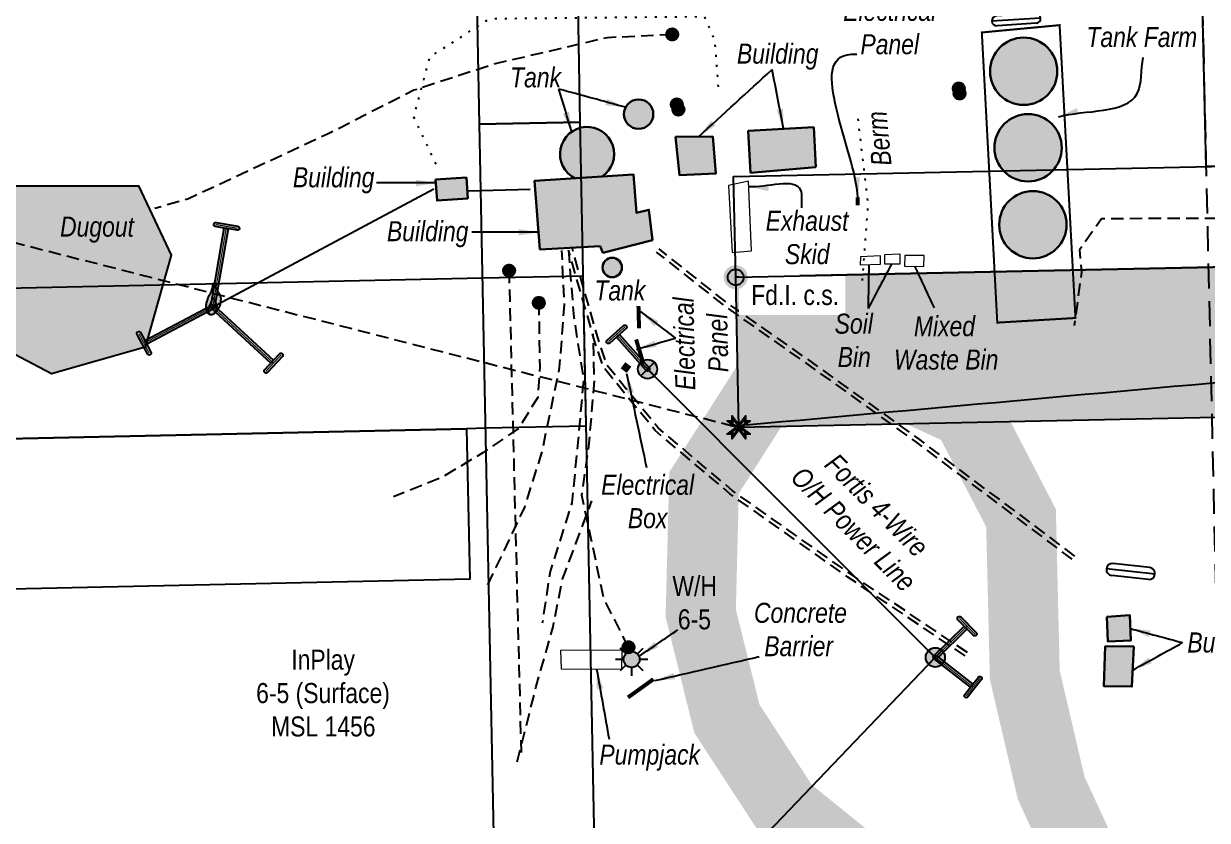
# Model space of a CAD drawing. Extents: x 601495 to 607119, y 5883555 to 5886722.
# Drawn here: x 602317 to 602908, y 5885423 to 5885821 of the extents above; entities that cross this region are included whole.
import ezdxf

# ---------------------------------------------------------------- set-up
doc = ezdxf.new("R2010")
doc.units = 0
doc.header["$LTSCALE"] = 5
doc.header["$PDMODE"] = 34
doc.header["$PDSIZE"] = 0.03
for name, pattern in [('foc-ACCESSROAD', [3.75, 2.5, -1.25]), ('foc-TIELINE', [1.875, 1.25, -0.625]), ('foc-TOPO', [1, 0.2, -0.8]), ('POWERLINE5', [7.8, 2.4, -0.6, 0.6, -0.6, 0.6, -0.6, 2.4]), ('UG_PIPE', [1.875, 1.25, -0.625])]:
    doc.linetypes.add(name, pattern=pattern)
doc.layers.get('Defpoints').update_dxf_attribs({"color": 9})
for name, color, linetype, lineweight in [('AS-GENERAL', 48, 'Continuous', 18), ('C-RW-T', 13, 'Continuous', 9), ('C-WS-T', 13, 'Continuous', 9), ('T-TEXT', 48, 'Continuous', 18)]:
    doc.layers.add(name, color=color, linetype=linetype, lineweight=lineweight)
for name, color, linetype, true_color in [('AS-PIPE-AG', 7, 'Continuous', 0x7d00fa), ('AS-STRUCTURE-H', 7, 'Continuous', 0xa8a8a8), ('AS-STRUCTURE-T', 7, 'Continuous', 0x454545)]:
    doc.layers.add(name, color=color, linetype=linetype, true_color=true_color)
for name, color, linetype in [('AS-PIPE-UG', 44, 'UG_PIPE'), ('AS-POWER', 104, 'foc-POWER'), ('AS-POWER-EXISTING', 72, 'POWERLINE5'), ('AS-ROADS', 254, 'Continuous'), ('AS-SYMBOL', 7, 'Continuous'), ('C-RW', 13, 'Continuous'), ('C-WS', 13, 'foc-ACCESSROAD'), ('C-WS-S', 8, 'Continuous'), ('F-RW', 190, 'Continuous'), ('L-BD', 7, 'Continuous'), ('L-MON', 1, 'Continuous'), ('L-MON-T', 1, 'Continuous'), ('L-TIE', 7, 'foc-TIELINE'), ('P-PROPOSED', 10, 'Continuous'), ('P-PROPOSED-H', 21, 'Continuous'), ('T-GENERAL', 48, 'foc-TOPO'), ('T-WATER', 160, 'Continuous'), ('T-WATER-H', 133, 'Continuous'), ('T-WATER-T', 170, 'Continuous')]:
    doc.layers.add(name, color=color, linetype=linetype)
doc.layers.add('AS-STRUCTURE', color=7, linetype='Continuous', lineweight=30, true_color=0x595959)
doc.styles.add('80CG', font='ARIALN.TTF', dxfattribs={"height": 10})
doc.styles.add('80L', font='ARIALN.TTF', dxfattribs={"height": 10})
doc.styles.add('80LS', font='ARIALNI.TTF', dxfattribs={"height": 10})
doc.styles.add('foc-LtypeFont', font='ARIALN.TTF', dxfattribs={"height": 7.35})
doc.linetypes.add('foc-POWER', pattern='A,6,-1,["P",foc-LtypeFont,S=0.2,R=0,X=-0.625,Y=-0.75],-1.24,4', length=12.24)
doc.dimstyles.new('Compass 5 000', dxfattribs={"dimscale": 5, "dimtxt": 9, "dimasz": 2, "dimexe": 0.2, "dimexo": 0.0625, "dimgap": 0.5, "dimtad": 0, "dimtih": 1, "dimtoh": 1, "dimzin": 0, "dimdsep": 46, "dimtxsty": '80CG', "dimcen": 0.1, "dimse1": 1, "dimse2": 1, "dimclrd": 256, "dimclrt": 256, "dimaunit": 1, "dimadec": 4, "dimazin": 0, "dimtfac": 0.06, "dimtofl": 0, "dimtmove": 0, "dimatfit": 1, "dimfxl": 0.2, "dimtolj": 1, "dimtzin": 0, "dimlwd": -1, "dimarcsym": 0})

# ---------------------------------------------------------------- blocks, each defined once
blk = doc.blocks.new('POWERPOLE')
h = blk.add_hatch(color=255)
edge = h.paths.add_edge_path()
edge.add_arc((0, 0), 0.96, 0, 360)
at = {"linetype": 'Continuous'}
for p, q in [((0.68, -0.68), (-0.68, 0.68)), ((-0.68, -0.68), (0.68, 0.68))]:
    blk.add_line(p, q, dxfattribs=at)
blk.add_circle((0, 0), 0.96, dxfattribs=at)
blk = doc.blocks.new('*U453')
h = blk.add_hatch(color=255)
h.dxf.hatch_style = 1
edge = h.paths.add_edge_path()
edge.add_arc((-3.78, 2.96), 0.2, 51.9481, 231.9481, ccw=False)
edge.add_line((-3.66, 3.12), (-0.03, 0.28))
edge.add_line((-0.03, 0.28), (-0.28, -0.03))
edge.add_line((-0.28, -0.03), (-3.9, 2.8))
h = blk.add_hatch(color=255)
h.dxf.hatch_style = 1
edge = h.paths.add_edge_path()
edge.add_arc((-0.68, -0.87), 0.2, 141.9481, 321.9481, ccw=False)
edge.add_line((-0.84, -0.74), (-0.03, 0.28))
edge.add_line((-0.03, 0.28), (0.52, 0.99))
edge.add_arc((0.68, 0.87), 0.2, -38.0519, 141.9481, ccw=False)
edge.add_line((0.84, 0.74), (-0.52, -0.99))
at = {"color": 255, "flags": 128}
blk.add_lwpolyline([(-3.9, 2.8, -1), (-3.66, 3.12), (-0.03, 0.28), (-0.28, -0.03)], format="xyb", close=True, dxfattribs=at)
at = {"color": 72, "const_width": 0.1, "flags": 128}
for points in [[(-3.78, 2.96), (0, 0)], [(-0.68, -0.87), (0.68, 0.87)]]:
    blk.add_lwpolyline(points, dxfattribs=at)
at = {"color": 255}
blk.add_lwpolyline([(-0.52, -0.99, -1), (-0.84, -0.74), (-0.03, 0.28), (0.52, 0.99, -1), (0.84, 0.74)], format="xyb", close=True, dxfattribs=at)
blk = doc.blocks.new('*U454')
h = blk.add_hatch(color=255)
h.dxf.hatch_style = 1
edge = h.paths.add_edge_path()
edge.add_arc((-3.18, -3.12), 0.2, 134.5086, 314.5086, ccw=False)
edge.add_line((-3.32, -2.98), (-0.28, 0))
edge.add_line((-0.28, 0), (0, -0.28))
edge.add_line((0, -0.28), (-3.04, -3.26))
h = blk.add_hatch(color=255)
h.dxf.hatch_style = 1
edge = h.paths.add_edge_path()
edge.add_arc((0.77, -0.78), 0.2, -135.4914, 44.5086, ccw=False)
edge.add_line((0.63, -0.92), (-0.28, 0))
edge.add_line((-0.28, 0), (-0.91, 0.64))
edge.add_arc((-0.77, 0.78), 0.2, 44.5086, 224.5086, ccw=False)
edge.add_line((-0.63, 0.92), (0.91, -0.64))
at = {"color": 255, "flags": 128}
blk.add_lwpolyline([(-3.04, -3.26, -1), (-3.32, -2.98), (-0.28, 0), (0, -0.28)], format="xyb", close=True, dxfattribs=at)
at = {"color": 72, "const_width": 0.1, "flags": 128}
for points in [[(-3.18, -3.12), (0, 0)], [(0.77, -0.78), (-0.77, 0.78)]]:
    blk.add_lwpolyline(points, dxfattribs=at)
at = {"color": 255}
blk.add_lwpolyline([(0.91, -0.64, -1), (0.63, -0.92), (-0.28, 0), (-0.91, 0.64, -1), (-0.63, 0.92)], format="xyb", close=True, dxfattribs=at)
blk = doc.blocks.new('*U458')
h = blk.add_hatch(color=255)
h.dxf.hatch_style = 1
edge = h.paths.add_edge_path()
edge.add_arc((0.82, 0.73), 0.2, -48.3224, 131.6776, ccw=False)
edge.add_line((0.95, 0.58), (-0.02, -0.28))
edge.add_line((-0.02, -0.28), (-0.69, -0.88))
edge.add_arc((-0.82, -0.73), 0.2, 131.6776, 311.6776, ccw=False)
edge.add_line((-0.95, -0.58), (0.69, 0.88))
h = blk.add_hatch(color=255)
h.dxf.hatch_style = 1
edge = h.paths.add_edge_path()
edge.add_arc((3.09, -3.47), 0.2, -138.3224, 41.6776, ccw=False)
edge.add_line((2.94, -3.61), (-0.02, -0.28))
edge.add_line((-0.02, -0.28), (0.28, -0.02))
edge.add_line((0.28, -0.02), (3.24, -3.34))
at = {"color": 255}
blk.add_lwpolyline([(0.69, 0.88, -1), (0.95, 0.58), (-0.02, -0.28), (-0.69, -0.88, -1), (-0.95, -0.58)], format="xyb", close=True, dxfattribs=at)
at = {"color": 72, "const_width": 0.1, "flags": 128}
for points in [[(0.82, 0.73), (-0.82, -0.73)], [(3.09, -3.47), (0, 0)]]:
    blk.add_lwpolyline(points, dxfattribs=at)
at = {"color": 255, "flags": 128}
blk.add_lwpolyline([(3.24, -3.34, -1), (2.94, -3.61), (-0.02, -0.28), (0.28, -0.02)], format="xyb", close=True, dxfattribs=at)
blk = doc.blocks.new('RISER')
h = blk.add_hatch(color=255)
h.dxf.hatch_style = 1
edge = h.paths.add_edge_path()
edge.add_arc((0, 0), 0.7, 0, 360)
blk.add_hatch(color=13).paths.add_polyline_path([(0.58, -0.15), (-0.58, -0.15, 0.774597)])
at = {"color": 13}
blk.add_line((-0.58, -0.15), (0.58, -0.15), dxfattribs=at)
blk.add_circle((0, 0), 0.6, dxfattribs=at)
blk = doc.blocks.new('GAS')
h = blk.add_hatch(color=255)
h.dxf.hatch_style = 1
edge = h.paths.add_edge_path()
edge.add_arc((0, 0), 0.9, 0, 360)
for p, q in [((0, 0.81), (0, 1.62)), ((-0.81, 0), (-1.62, 0)), ((-0.57, 0.57), (-1.14, 1.14)), ((0.57, 0.57), (1.14, 1.14)), ((1.62, 0), (0.81, 0)), ((-0.57, -0.57), (-1.14, -1.14)), ((0, -0.81), (0, -1.62)), ((1.14, -1.14), (0.57, -0.57))]:
    blk.add_line(p, q)
blk.add_circle((0, 0), 0.8)
blk = doc.blocks.new('*U455')
h = blk.add_hatch(color=255)
h.dxf.hatch_style = 1
edge = h.paths.add_edge_path()
edge.add_arc((-6.08, 5.61), 0.2, 47.2843, 227.2843, ccw=False)
edge.add_line((-5.94, 5.76), (-0.01, 0.28))
edge.add_line((-0.01, 0.28), (-0.28, -0.01))
edge.add_line((-0.28, -0.01), (-6.21, 5.46))
h = blk.add_hatch(color=255)
h.dxf.hatch_style = 1
edge = h.paths.add_edge_path()
edge.add_arc((-0.75, -0.81), 0.2, 137.2843, 317.2843, ccw=False)
edge.add_line((-0.89, -0.67), (-0.01, 0.28))
edge.add_line((-0.01, 0.28), (0.6, 0.94))
edge.add_arc((0.75, 0.81), 0.2, -42.7157, 137.2843, ccw=False)
edge.add_line((0.89, 0.67), (-0.6, -0.94))
at = {"color": 255, "flags": 128}
blk.add_lwpolyline([(-6.21, 5.46, -1), (-5.94, 5.76), (-0.01, 0.28), (-0.28, -0.01)], format="xyb", close=True, dxfattribs=at)
at = {"color": 72, "const_width": 0.1, "flags": 128}
for points in [[(-6.08, 5.61), (0, 0)], [(-0.75, -0.81), (0.75, 0.81)]]:
    blk.add_lwpolyline(points, dxfattribs=at)
at = {"color": 255}
blk.add_lwpolyline([(-0.6, -0.94, -1), (-0.89, -0.67), (-0.01, 0.28), (0.6, 0.94, -1), (0.89, 0.67)], format="xyb", close=True, dxfattribs=at)
blk = doc.blocks.new('*U456')
h = blk.add_hatch(color=255)
h.dxf.hatch_style = 1
edge = h.paths.add_edge_path()
edge.add_arc((6.87, 3.63), 0.2, -62.1415, 117.8585, ccw=False)
edge.add_line((6.96, 3.45), (0.27, -0.08))
edge.add_line((0.27, -0.08), (0.08, 0.27))
edge.add_line((0.08, 0.27), (6.78, 3.81))
h = blk.add_hatch(color=255)
h.dxf.hatch_style = 1
edge = h.paths.add_edge_path()
edge.add_arc((-0.51, 0.97), 0.2, 27.8585, 207.8585, ccw=False)
edge.add_line((-0.34, 1.07), (0.27, -0.08))
edge.add_line((0.27, -0.08), (0.69, -0.88))
edge.add_arc((0.51, -0.97), 0.2, -152.1415, 27.8585, ccw=False)
edge.add_line((0.34, -1.07), (-0.69, 0.88))
at = {"color": 72, "const_width": 0.1, "flags": 128}
for points in [[(6.87, 3.63), (0, 0)], [(-0.51, 0.97), (0.51, -0.97)]]:
    blk.add_lwpolyline(points, dxfattribs=at)
at = {"color": 255, "flags": 128}
blk.add_lwpolyline([(6.78, 3.81, -1), (6.96, 3.45), (0.27, -0.08), (0.08, 0.27)], format="xyb", close=True, dxfattribs=at)
at = {"color": 255}
blk.add_lwpolyline([(-0.69, 0.88, -1), (-0.34, 1.07), (0.27, -0.08), (0.69, -0.88, -1), (0.34, -1.07)], format="xyb", close=True, dxfattribs=at)
blk = doc.blocks.new('*U457')
h = blk.add_hatch(color=255)
h.dxf.hatch_style = 1
edge = h.paths.add_edge_path()
edge.add_arc((1.08, -0.19), 0.2, -99.765, 80.235, ccw=False)
edge.add_line((1.05, -0.38), (-0.23, -0.16))
edge.add_line((-0.23, -0.16), (-1.12, -0.01))
edge.add_arc((-1.08, 0.19), 0.2, 80.235, 260.235, ccw=False)
edge.add_line((-1.05, 0.38), (1.12, 0.01))
h = blk.add_hatch(color=255)
h.dxf.hatch_style = 1
edge = h.paths.add_edge_path()
edge.add_arc((-1.38, -8.04), 0.2, 170.235, 350.235, ccw=False)
edge.add_line((-1.58, -8.01), (-0.23, -0.16))
edge.add_line((-0.23, -0.16), (0.16, -0.23))
edge.add_line((0.16, -0.23), (-1.19, -8.07))
at = {"color": 72, "const_width": 0.1, "flags": 128}
for points in [[(-1.38, -8.04), (0, 0)], [(1.08, -0.19), (-1.08, 0.19)]]:
    blk.add_lwpolyline(points, dxfattribs=at)
at = {"color": 255}
blk.add_lwpolyline([(1.12, 0.01, -1), (1.05, -0.38), (-0.23, -0.16), (-1.12, -0.01, -1), (-1.05, 0.38)], format="xyb", close=True, dxfattribs=at)
at = {"color": 255, "flags": 128}
blk.add_lwpolyline([(-1.19, -8.07, -1), (-1.58, -8.01), (-0.23, -0.16), (0.16, -0.23)], format="xyb", close=True, dxfattribs=at)
blk = doc.blocks.new('fdia')
at = {"color": 255, "const_width": 1}
blk.add_lwpolyline([(-0.5, 0, 1), (0.5, 0, 1)], format="xyb", close=True, dxfattribs=at)
blk = doc.blocks.new('Fdiaa')
blk.add_blockref('fdia', (0, 0))
blk = doc.blocks.new('fdib')
at = {"color": 1, "const_width": 1.6}
blk.add_lwpolyline([(-0.4, 0, 1), (0.4, 0, 1)], format="xyb", close=True, dxfattribs=at)
at = {"color": 1}
blk.add_circle((0, 0), 0.8, dxfattribs=at)
blk = doc.blocks.new('Fdibb')
blk.add_blockref('fdib', (0, 0))
blk = doc.blocks.new('fdicc')
for name in ['Fdibb', 'Fdiaa']:
    blk.add_blockref(name, (0, 0))
blk = doc.blocks.new('FDI')
blk.add_blockref('fdicc', (0, 0))
blk = doc.blocks.new('TEMP')
h = blk.add_hatch(color=255)
h.dxf.hatch_style = 1
h.paths.add_polyline_path([(0, 0.25), (-0.67, 1.15), (-0.67, 0.67), (-1.15, 0.67), (-0.25, 0), (-1.15, -0.67), (-0.67, -0.67), (-0.67, -1.15), (0, -0.25), (0.67, -1.15), (0.67, -0.67), (1.15, -0.67), (0.25, 0), (1.15, 0.67), (0.67, 0.67), (0.67, 1.15)])
h.paths.add_polyline_path([(0.57, 0.85), (0.57, 0.57), (0.85, 0.57), (0.08, 0), (0.85, -0.57), (0.57, -0.57), (0.57, -0.85), (0, -0.08), (-0.57, -0.85), (-0.57, -0.57), (-0.85, -0.57), (-0.08, 0), (-0.85, 0.57), (-0.57, 0.57), (-0.57, 0.85), (0, 0.08)], flags=16)
h = blk.add_hatch(color=1)
h.dxf.hatch_style = 1
h.paths.add_polyline_path([(0, 0.08), (-0.57, 0.85), (-0.57, 0.57), (-0.85, 0.57), (-0.08, 0), (-0.85, -0.57), (-0.57, -0.57), (-0.57, -0.85), (0, -0.08), (0.57, -0.85), (0.57, -0.57), (0.85, -0.57), (0.08, 0), (0.85, 0.57), (0.57, 0.57), (0.57, 0.85)])
at = {"color": 1}
for p, q in [((-0.08, 0), (0.08, 0)), ((0, 0.08), (0, -0.08))]:
    blk.add_line(p, q, dxfattribs=at)
at = {"color": 255, "flags": 128}
blk.add_lwpolyline([(-0.25, 0), (-1.15, 0.67), (-0.67, 0.67), (-0.67, 1.15), (0, 0.25), (0.67, 1.15), (0.67, 0.67), (1.15, 0.67), (0.25, 0), (1.15, -0.67), (0.67, -0.67), (0.67, -1.15), (0, -0.25), (-0.67, -1.15), (-0.67, -0.67), (-1.15, -0.67)], close=True, dxfattribs=at)
at = {"color": 1, "flags": 128}
blk.add_lwpolyline([(-0.08, 0), (-0.85, 0.57), (-0.57, 0.57), (-0.57, 0.85), (0, 0.08), (0.57, 0.85), (0.57, 0.57), (0.85, 0.57), (0.08, 0), (0.85, -0.57), (0.57, -0.57), (0.57, -0.85), (0, -0.08), (-0.57, -0.85), (-0.57, -0.57), (-0.85, -0.57)], close=True, dxfattribs=at)
blk = doc.blocks.new('FLARE')
h = blk.add_hatch(color=255)
h.dxf.hatch_style = 1
h.paths.add_polyline_path([(0.16, 2.41, 0.114147), (0.13, 2.43), (0.11, 2.44, 0.261551), (0.01, 2.42), (0, 2.41, 0.131268), (-0.03, 2.37), (-0.04, 2.35, 0.041497), (-0.05, 2.33), (-0.05, 2.29, 0.015174), (-0.05, 2.29), (-0.06, 2.24, 0.004376), (-0.06, 2.24), (-0.07, 2.18), (-0.08, 2.11), (-0.09, 2.05), (-0.1, 1.98), (-0.12, 1.91), (-0.14, 1.83), (-0.17, 1.76), (-0.19, 1.68), (-0.22, 1.61), (-0.26, 1.53), (-0.29, 1.46), (-0.32, 1.39), (-0.36, 1.32), (-0.39, 1.25, 0.000505), (-0.39, 1.25), (-0.43, 1.18, 0.002398), (-0.43, 1.18), (-0.46, 1.1, 0.004177), (-0.46, 1.1), (-0.5, 1.03, 0.005735), (-0.5, 1.03), (-0.53, 0.95, 0.006994), (-0.53, 0.95), (-0.56, 0.87, 0.00791), (-0.57, 0.87), (-0.6, 0.78, 0.008323), (-0.6, 0.78), (-0.63, 0.69, 0.008095), (-0.63, 0.68), (-0.66, 0.59, 0.008067), (-0.66, 0.59), (-0.68, 0.49, 0.008387), (-0.68, 0.49), (-0.7, 0.39, 0.009056), (-0.71, 0.38), (-0.72, 0.28, 0.010123), (-0.72, 0.28), (-0.74, 0.18, 0.011689), (-0.74, 0.18), (-0.75, 0.08, 0.013925), (-0.75, 0.08), (-0.75, -0.02, 0.016488), (-0.75, -0.02), (-0.75, -0.11, 0.017255), (-0.75, -0.12), (-0.74, -0.2, 0.01735), (-0.74, -0.2), (-0.73, -0.28, 0.017311), (-0.73, -0.29), (-0.71, -0.36, 0.01715), (-0.71, -0.36), (-0.69, -0.43, 0.016886), (-0.69, -0.44), (-0.66, -0.5, 0.016546), (-0.66, -0.5), (-0.63, -0.56, 0.016164), (-0.63, -0.56), (-0.6, -0.61, 0.016329), (-0.6, -0.62), (-0.57, -0.66, 0.018828), (-0.57, -0.67), (-0.54, -0.71, 0.022087), (-0.53, -0.71), (-0.5, -0.75, 0.025345), (-0.49, -0.76), (-0.46, -0.78, 0.028234), (-0.45, -0.79), (-0.42, -0.82, 0.030298), (-0.41, -0.82), (-0.37, -0.84, 0.031129), (-0.36, -0.85), (-0.32, -0.86, 0.030544), (-0.31, -0.87), (-0.27, -0.88, 0.028465), (-0.26, -0.88), (-0.22, -0.89, 0.025311), (-0.21, -0.89), (-0.16, -0.89, 0.02283), (-0.15, -0.89), (-0.11, -0.89, 0.021226), (-0.1, -0.89), (-0.05, -0.88, 0.020401), (-0.04, -0.88), (0, -0.87, 0.020299), (0.01, -0.87), (0.05, -0.85, 0.020911), (0.06, -0.85), (0.11, -0.83, 0.022277), (0.11, -0.83), (0.15, -0.81, 0.023712), (0.16, -0.8), (0.2, -0.78, 0.022408), (0.21, -0.78), (0.24, -0.75, 0.01993), (0.25, -0.74), (0.28, -0.72, 0.017146), (0.28, -0.71), (0.31, -0.68, 0.014211), (0.32, -0.68), (0.35, -0.64, 0.011221), (0.35, -0.64), (0.37, -0.61, 0.008212), (0.38, -0.61), (0.4, -0.57, 0.005172), (0.4, -0.57), (0.42, -0.54, 0.002523), (0.43, -0.54), (0.45, -0.5, 0.001671), (0.45, -0.5), (0.47, -0.47, 0.001229), (0.47, -0.47), (0.49, -0.44, 0.00075), (0.49, -0.44), (0.51, -0.41, 0.00026), (0.51, -0.41), (0.54, -0.37), (0.56, -0.34), (0.58, -0.3), (0.61, -0.27), (0.63, -0.23, 0.001311), (0.63, -0.23), (0.66, -0.19, 0.003726), (0.66, -0.19), (0.69, -0.15, 0.006065), (0.69, -0.14), (0.72, -0.1, 0.008452), (0.72, -0.1), (0.74, -0.05, 0.010991), (0.75, -0.05), (0.77, 0, 0.013767), (0.77, 0), (0.79, 0.05, 0.016839), (0.8, 0.05), (0.81, 0.1, 0.019104), (0.82, 0.11), (0.83, 0.15, 0.016987), (0.83, 0.16), (0.84, 0.21, 0.013636), (0.84, 0.21), (0.85, 0.26, 0.010244), (0.85, 0.27), (0.86, 0.31, 0.006846), (0.86, 0.32), (0.86, 0.37, 0.003419), (0.86, 0.37), (0.86, 0.41), (0.87, 0.46), (0.87, 0.5), (0.88, 0.54), (0.88, 0.59), (0.89, 0.63, 0.001278), (0.89, 0.63), (0.89, 0.67, 0.004735), (0.89, 0.67), (0.9, 0.71, 0.008354), (0.9, 0.72), (0.9, 0.76, 0.012059), (0.9, 0.76), (0.9, 0.8, 0.015712), (0.9, 0.81), (0.9, 0.85, 0.018457), (0.9, 0.85), (0.9, 0.89, 0.018102), (0.9, 0.9), (0.89, 0.94, 0.016533), (0.89, 0.95), (0.88, 0.99, 0.014576), (0.88, 0.99), (0.87, 1.03, 0.012435), (0.86, 1.04), (0.85, 1.08, 0.010283), (0.85, 1.09), (0.83, 1.13, 0.00824), (0.83, 1.13), (0.81, 1.18, 0.00638), (0.81, 1.18), (0.78, 1.23, 0.004735), (0.78, 1.23), (0.76, 1.29, 0.003388), (0.75, 1.29), (0.73, 1.34, 0.002345), (0.73, 1.34), (0.7, 1.4, 0.001492), (0.7, 1.4), (0.67, 1.46, 0.000746), (0.67, 1.46), (0.63, 1.51), (0.6, 1.57), (0.57, 1.62), (0.55, 1.68), (0.52, 1.73), (0.49, 1.78), (0.47, 1.83), (0.45, 1.87), (0.42, 1.92), (0.4, 1.97), (0.38, 2.02), (0.35, 2.08, 0.000332), (0.35, 2.08), (0.33, 2.13, 0.001849), (0.33, 2.13), (0.3, 2.19, 0.0038), (0.3, 2.19), (0.27, 2.24, 0.006473), (0.27, 2.24), (0.25, 2.29, 0.010865), (0.24, 2.3), (0.22, 2.34, 0.019524), (0.22, 2.34), (0.19, 2.38, 0.041077), (0.18, 2.39)])
at = {"color": 13, "flags": 128}
for points in [[(0.11, -0.72), (0.07, -0.74), (0.03, -0.76), (-0.02, -0.77), (-0.07, -0.78), (-0.11, -0.79), (-0.16, -0.79), (-0.2, -0.79), (-0.25, -0.78), (-0.29, -0.77), (-0.32, -0.76), (-0.36, -0.74), (-0.4, -0.71), (-0.43, -0.68), (-0.46, -0.65), (-0.49, -0.61), (-0.52, -0.56), (-0.54, -0.51), (-0.57, -0.46), (-0.59, -0.4), (-0.61, -0.33), (-0.63, -0.26), (-0.64, -0.19), (-0.65, -0.11), (-0.65, -0.02), (-0.65, 0.07), (-0.64, 0.17), (-0.63, 0.27), (-0.61, 0.36), (-0.58, 0.46), (-0.56, 0.56), (-0.53, 0.66), (-0.5, 0.75), (-0.47, 0.83), (-0.44, 0.91), (-0.41, 0.99), (-0.37, 1.06), (-0.34, 1.13), (-0.3, 1.2), (-0.27, 1.27), (-0.23, 1.34), (-0.2, 1.42), (-0.16, 1.49), (-0.13, 1.57), (-0.1, 1.65), (-0.07, 1.73), (-0.04, 1.8), (-0.02, 1.88), (0, 1.96), (0.01, 2.03), (0.02, 2.1), (0.03, 2.17), (0.04, 2.22), (0.05, 2.27), (0.05, 2.31), (0.06, 2.34), (0.08, 2.35), (0.09, 2.34), (0.11, 2.32), (0.13, 2.29), (0.16, 2.25), (0.18, 2.2), (0.21, 2.14), (0.24, 2.09), (0.26, 2.03), (0.29, 1.98), (0.31, 1.93), (0.33, 1.88), (0.36, 1.83), (0.38, 1.78), (0.41, 1.73), (0.43, 1.68), (0.46, 1.63), (0.49, 1.58), (0.52, 1.52), (0.55, 1.47), (0.58, 1.41), (0.61, 1.35), (0.64, 1.3), (0.67, 1.24), (0.69, 1.19), (0.72, 1.14), (0.74, 1.09), (0.75, 1.05), (0.77, 1), (0.78, 0.96), (0.79, 0.92), (0.8, 0.88), (0.8, 0.84), (0.8, 0.8), (0.8, 0.76), (0.8, 0.72), (0.79, 0.68), (0.79, 0.64), (0.78, 0.6), (0.78, 0.56), (0.77, 0.51), (0.77, 0.47), (0.76, 0.42), (0.76, 0.37), (0.76, 0.33), (0.75, 0.28), (0.74, 0.23), (0.73, 0.18), (0.72, 0.13), (0.7, 0.09), (0.68, 0.04), (0.66, 0), (0.63, -0.05), (0.61, -0.09), (0.58, -0.13), (0.55, -0.17), (0.53, -0.21), (0.5, -0.25), (0.48, -0.28), (0.45, -0.32), (0.43, -0.35), (0.41, -0.38), (0.39, -0.42), (0.37, -0.45), (0.34, -0.48), (0.32, -0.51), (0.3, -0.55), (0.27, -0.58), (0.24, -0.61), (0.21, -0.64), (0.18, -0.67), (0.15, -0.7)], [(0.02, -0.75), (-0.01, -0.76), (-0.03, -0.77), (-0.05, -0.78), (-0.08, -0.78), (-0.11, -0.79), (-0.13, -0.79), (-0.16, -0.79), (-0.18, -0.78), (-0.2, -0.78), (-0.23, -0.77), (-0.25, -0.76), (-0.26, -0.74), (-0.28, -0.73), (-0.3, -0.71), (-0.32, -0.69), (-0.33, -0.66), (-0.35, -0.63), (-0.36, -0.6), (-0.37, -0.57), (-0.39, -0.53), (-0.4, -0.49), (-0.4, -0.45), (-0.41, -0.41), (-0.41, -0.36), (-0.41, -0.31), (-0.4, -0.25), (-0.39, -0.2), (-0.38, -0.14), (-0.37, -0.09), (-0.36, -0.03), (-0.34, 0.02), (-0.32, 0.07), (-0.31, 0.12), (-0.29, 0.16), (-0.27, 0.21), (-0.25, 0.25), (-0.23, 0.29), (-0.21, 0.33), (-0.19, 0.37), (-0.17, 0.41), (-0.15, 0.45), (-0.14, 0.49), (-0.12, 0.53), (-0.1, 0.58), (-0.08, 0.62), (-0.07, 0.66), (-0.06, 0.71), (-0.05, 0.75), (-0.04, 0.79), (-0.03, 0.83), (-0.03, 0.87), (-0.02, 0.9), (-0.02, 0.93), (-0.01, 0.95), (-0.01, 0.96), (0, 0.97), (0.01, 0.96), (0.02, 0.95), (0.03, 0.94), (0.04, 0.91), (0.06, 0.88), (0.07, 0.86), (0.09, 0.82), (0.1, 0.79), (0.12, 0.76), (0.13, 0.74), (0.14, 0.71), (0.16, 0.68), (0.17, 0.65), (0.18, 0.63), (0.2, 0.6), (0.21, 0.57), (0.23, 0.54), (0.25, 0.51), (0.26, 0.47), (0.28, 0.44), (0.3, 0.41), (0.31, 0.38), (0.33, 0.35), (0.34, 0.32), (0.36, 0.29), (0.37, 0.27), (0.38, 0.24), (0.39, 0.22), (0.39, 0.19), (0.4, 0.17), (0.4, 0.15), (0.41, 0.13), (0.41, 0.1), (0.41, 0.08), (0.4, 0.06), (0.4, 0.04), (0.4, 0.01), (0.39, -0.01), (0.39, -0.03), (0.39, -0.06), (0.39, -0.08), (0.38, -0.11), (0.38, -0.14), (0.38, -0.16), (0.38, -0.19), (0.37, -0.22), (0.37, -0.24), (0.36, -0.27), (0.35, -0.3), (0.34, -0.32), (0.32, -0.35), (0.31, -0.37), (0.3, -0.4), (0.28, -0.42), (0.27, -0.44), (0.25, -0.46), (0.24, -0.48), (0.22, -0.5), (0.21, -0.52), (0.2, -0.54), (0.19, -0.56), (0.17, -0.58), (0.16, -0.6), (0.15, -0.61), (0.14, -0.63), (0.12, -0.65), (0.11, -0.67), (0.09, -0.69), (0.08, -0.7), (0.06, -0.72), (0.04, -0.74)]]:
    blk.add_lwpolyline(points, close=True, dxfattribs=at)
blk = doc.blocks.new('Propane_Tank')
at = {"color": 48}
for p, q in [((-0.6, 5.4), (-0.6, 0.6)), ((0.6, 5.4), (0.6, 0.6))]:
    blk.add_line(p, q, dxfattribs=at)
for centre, start, end in [((0, 5.4), 360, 540), ((0, 0.6), 180, 360)]:
    blk.add_arc(centre, 0.6, start, end, dxfattribs=at)
at = {"layer": 'Defpoints'}
blk.add_line((0, 6), (0, 0), dxfattribs=at)
blk = doc.blocks.new('*U461')
at = {"color": 48}
for p, q in [((4.33, 0.14), (0.66, 0.53)), ((4.2, -1.05), (0.53, -0.66))]:
    blk.add_line(p, q, dxfattribs=at)
for centre, start, end in [((0.6, -0.06), 83.902, 263.902), ((4.26, -0.46), 263.902, 443.902)]:
    blk.add_arc(centre, 0.6, start, end, dxfattribs=at)
at = {"layer": 'Defpoints'}
blk.add_line((4.86, -0.52), (0, 0), dxfattribs=at)
blk = doc.blocks.new('*D511')
at = {"layer": 'C-RW-T', "transparency": 16777216}
for p, q in [((602532.88, 5885867.11), (602521.56, 5885866.89)), ((602603.28, 5885868.49), (602613.28, 5885868.68))]:
    blk.add_line(p, q, dxfattribs=at)
for points in [[(602532.85, 5885868.78), (602532.92, 5885865.45), (602542.88, 5885867.31)], [(602603.25, 5885870.15), (602603.31, 5885866.82), (602593.28, 5885868.29)]]:
    blk.add_solid(points, dxfattribs=at)
at = {"layer": 'Defpoints', "color": 0, "transparency": 16777216}
for p in [(602593.07, 5885879.23), (602542.67, 5885878.25), (602542.88, 5885867.31)]:
    blk.add_point(p, dxfattribs=at)
at = {"layer": 'C-RW-T', "transparency": 16777216, "insert": (602482.48, 5885866.89), "char_height": 10, "attachment_point": 5, "style": '80CG'}
blk.add_mtext('\\A1;InPlay\\P10.06 P/L R/W\\PPlan 4966 NY \\PPLA 2415', dxfattribs=at)

msp = doc.modelspace()

# ---------------------------------------------------------------- hatches: boundary and pattern name
at = {"layer": 'AS-POWER'}
h = msp.add_hatch(color=256, dxfattribs=at)
h.dxf.hatch_style = 1
h.paths.add_polyline_path([(602617.649, 5885651.832), (602620.7, 5885649.577), (602618.42, 5885646.493), (602615.369, 5885648.747)])
at = {"layer": 'AS-STRUCTURE-H'}
h = msp.add_hatch(color=256, dxfattribs=at)
h.dxf.hatch_style = 1
edge = h.paths.add_edge_path()
edge.add_arc((602816.703, 5885797.032), 16.801, 0, 360)
h = msp.add_hatch(color=256, dxfattribs=at)
h.dxf.hatch_style = 1
edge = h.paths.add_edge_path()
edge.add_arc((602816.703, 5885797.032), 16.801, 0, 360)
h = msp.add_hatch(color=256, dxfattribs=at)
h.dxf.hatch_style = 1
edge = h.paths.add_edge_path()
edge.add_arc((602624.329, 5885775.665), 7.353, 0, 360)
h = msp.add_hatch(color=256, dxfattribs=at)
h.dxf.hatch_style = 1
edge = h.paths.add_edge_path()
edge.add_arc((602818.907, 5885758.854), 16.801, 0, 360)
h = msp.add_hatch(color=256, dxfattribs=at)
h.dxf.hatch_style = 1
edge = h.paths.add_edge_path()
edge.add_arc((602818.907, 5885758.854), 16.801, 0, 360)
h = msp.add_hatch(color=256, dxfattribs=at)
h.dxf.hatch_style = 1
edge = h.paths.add_edge_path()
edge.add_arc((602598.607, 5885755.756), 13.512, 0, 360)
h = msp.add_hatch(color=256, dxfattribs=at)
h.dxf.hatch_style = 1
h.paths.add_polyline_path([(602712.85, 5885749.117), (602711.86, 5885769.107), (602679.14, 5885767.277), (602680.305, 5885746.422)])
h = msp.add_hatch(color=256, dxfattribs=at)
h.dxf.hatch_style = 1
h.paths.add_polyline_path([(602642.815, 5885764.297), (602644.76, 5885745.122), (602662.94, 5885746.062), (602661.395, 5885764.457)])
h = msp.add_hatch(color=256, dxfattribs=at)
h.dxf.hatch_style = 1
h.paths.add_polyline_path([(602522.94, 5885742.977), (602523.65, 5885732.532), (602539, 5885733.592), (602538.3, 5885743.962)])
h = msp.add_hatch(color=256, dxfattribs=at)
h.dxf.hatch_style = 1
h.paths.add_polyline_path([(602575.04, 5885708.087), (602572.255, 5885742.272), (602621.79, 5885745.512), (602623.325, 5885726.322), (602629.455, 5885727.927), (602631.205, 5885712.782), (602606.46, 5885706.472), (602605.055, 5885709.667)])
h = msp.add_hatch(color=256, dxfattribs=at)
h.dxf.hatch_style = 1
edge = h.paths.add_edge_path()
edge.add_arc((602821.295, 5885720.461), 16.801, 0, 360)
h = msp.add_hatch(color=256, dxfattribs=at)
h.dxf.hatch_style = 1
edge = h.paths.add_edge_path()
edge.add_arc((602821.295, 5885720.461), 16.801, 0, 360)
h = msp.add_hatch(color=256, dxfattribs=at)
h.dxf.hatch_style = 1
edge = h.paths.add_edge_path()
edge.add_arc((602611.145, 5885699.096), 4.853, 0, 360)
h = msp.add_hatch(color=256, dxfattribs=at)
h.dxf.hatch_style = 1
h.paths.add_polyline_path([(602858.19, 5885524.707), (602858.705, 5885512.447), (602870.28, 5885512.947), (602869.7, 5885525.632)])
h = msp.add_hatch(color=256, dxfattribs=at)
h.dxf.hatch_style = 1
h.paths.add_polyline_path([(602857.365, 5885510.072), (602856.66, 5885490.132), (602870.81, 5885489.902), (602871.66, 5885509.857)])
at = {"layer": 'P-PROPOSED-H'}
h = msp.add_hatch(color=256, dxfattribs=at)
h.dxf.hatch_style = 1
h.paths.add_polyline_path([(603738.231, 5885716.571), (602672.82, 5885694.247), (602674.39, 5885619.294), (603738.231, 5885641.584)])
at = {"layer": 'T-WATER-H'}
h = msp.add_hatch(color=256, dxfattribs=at)
h.dxf.hatch_style = 1
h.paths.add_polyline_path([(602377.905, 5885659.327), (602331.1, 5885646.062), (602291.11, 5885666.967), (602294.835, 5885725.612), (602304.47, 5885739.907), (602374.43, 5885739.792), (602390.745, 5885705.307)])

# ---------------------------------------------------------------- linework, layer by layer
at = {"layer": 'AS-GENERAL', "flags": 128}
for points in [[(602669.195, 5885740.042), (602671.04, 5885706.532), (602680.645, 5885707.442), (602679.19, 5885742.247)], [(602735.12, 5885704.477), (602735.015, 5885700.382), (602745.21, 5885700.682), (602745.135, 5885704.867)], [(602754.75, 5885705.867), (602754.785, 5885700.767), (602747.32, 5885700.682), (602747.275, 5885705.572)], [(602757.32, 5885705.087), (602757.095, 5885699.837), (602766.86, 5885699.557), (602766.91, 5885705.047)], [(602585.31, 5885507.852), (602585.58, 5885498.747), (602615.98, 5885498.532), (602616.075, 5885508.012)]]:
    msp.add_lwpolyline(points, close=True, dxfattribs=at)
at = {"layer": 'AS-GENERAL', "const_width": 1.999, "flags": 128}
msp.add_lwpolyline([(602631.72, 5885493.592), (602619.02, 5885484.487)], dxfattribs=at)
at = {"layer": 'AS-PIPE-AG', "flags": 128}
for points in [[(602411.585, 5885679.487), (602521.955, 5885738.312)], [(602539.43, 5885737.297), (602570.235, 5885738.177)]]:
    msp.add_lwpolyline(points, dxfattribs=at)
at = {"layer": 'AS-PIPE-UG', "flags": 128}
for points in [[(602641.16, 5885815.347), (602608.565, 5885813.767), (602552.67, 5885800.722), (602512.1, 5885787.572), (602468.985, 5885765.632), (602399.415, 5885733.387), (602382.59, 5885728.502)], [(603738.231, 5885733.877), (603603.985, 5885729.927), (603379.555, 5885728.537), (603272.485, 5885725.757), (603202.73, 5885728.097), (603131.935, 5885726.537), (603078.405, 5885727.987), (603000.675, 5885725.877), (602921.59, 5885723.622), (602881.095, 5885723.497), (602855.645, 5885723.407), (602844.645, 5885707.947), (602845.53, 5885696.617), (602841.985, 5885670.132)], [(602549.05, 5885540.757), (602567.41, 5885579.387), (602576.03, 5885606.642), (602584.88, 5885649.162), (602587.315, 5885680.507), (602586.01, 5885707.547)], [(602589.29, 5885707.712), (602591.93, 5885674.387), (602596.835, 5885643.287), (602594.145, 5885613.452), (602590.96, 5885581.587), (602580.12, 5885547.417), (602576.2, 5885521.612)], [(602787.435, 5885505.263), (602728.851, 5885544.595), (602669.976, 5885586.114), (602632.588, 5885617.699), (602606.67, 5885649.416), (602602.7, 5885661.263), (602589.313, 5885707.795)], [(602788.55, 5885506.922), (602729.985, 5885546.242), (602671.2, 5885587.697), (602634.02, 5885619.107), (602608.45, 5885650.397), (602604.61, 5885661.857), (602591.235, 5885708.347)], [(602842.19, 5885555.087), (602764.33, 5885613.537), (602711.35, 5885651.537), (602668.67, 5885681.367), (602634.555, 5885708.392)], [(602840.989, 5885553.489), (602763.147, 5885611.926), (602710.194, 5885649.906), (602667.475, 5885679.763), (602633.313, 5885706.825)], [(602559.555, 5885697.517), (602565.695, 5885454.392)], [(602574.47, 5885681.542), (602574.92, 5885649.532), (602573.95, 5885634.287), (602564.485, 5885618.922), (602546.565, 5885606.667), (602525.74, 5885594.122), (602501.9, 5885584.602)], [(602619.285, 5885509.557), (602607.025, 5885533.732), (602595.94, 5885585.492), (602599.54, 5885609.817), (602602.3, 5885642.542), (602601.585, 5885666.022)], [(602563.66, 5885452.362), (602573.06, 5885489.522), (602581.625, 5885519.777), (602586.33, 5885543.452), (602600.94, 5885582.582)]]:
    msp.add_lwpolyline(points, dxfattribs=at)
at = {"layer": 'AS-POWER', "const_width": 1.999, "flags": 128}
for points in [[(602733.77, 5885734.077), (602733.83, 5885730.172)], [(602624.26, 5885679.842), (602624.535, 5885668.782)], [(602623.082, 5885663.178), (602626.775, 5885650.972)]]:
    msp.add_lwpolyline(points, dxfattribs=at)
at = {"layer": 'AS-POWER', "flags": 128}
for points in [[(602628.8, 5885648.372), (602772.555, 5885504.482)], [(602619.765, 5885344.807), (602772.555, 5885504.482)]]:
    msp.add_lwpolyline(points, dxfattribs=at)
at = {"layer": 'AS-ROADS', "const_width": 34.986, "flags": 128}
msp.add_lwpolyline([(602853.63, 5885389.077), (602830.45, 5885439.222), (602817.25, 5885495.737), (602815.375, 5885574.027), (602788.235, 5885626.347), (602740.59, 5885648.307), (602687.095, 5885638.737), (602657.015, 5885591.632), (602655.365, 5885526.527), (602668.45, 5885473.852), (602697.64, 5885429.082), (602749.76, 5885386.927)], dxfattribs=at)
at = {"layer": 'AS-STRUCTURE', "const_width": 1, "flags": 128}
msp.add_lwpolyline([(602795.79, 5885816.417), (602803.515, 5885671.582), (602842.555, 5885673.892), (602834.655, 5885820.067)], close=True, dxfattribs=at)
at = {"layer": 'AS-STRUCTURE', "flags": 128}
for points in [[(602712.85, 5885749.117), (602711.86, 5885769.107), (602679.14, 5885767.277), (602680.305, 5885746.422)], [(602642.815, 5885764.297), (602644.76, 5885745.122), (602662.94, 5885746.062), (602661.395, 5885764.457)], [(602522.94, 5885742.977), (602523.65, 5885732.532), (602539, 5885733.592), (602538.3, 5885743.962)], [(602575.04, 5885708.087), (602572.255, 5885742.272), (602621.79, 5885745.512), (602623.325, 5885726.322), (602629.455, 5885727.927), (602631.205, 5885712.782), (602606.46, 5885706.472), (602605.055, 5885709.667)], [(602858.19, 5885524.707), (602858.705, 5885512.447), (602870.28, 5885512.947), (602869.7, 5885525.632)], [(602857.365, 5885510.072), (602856.66, 5885490.132), (602870.81, 5885489.902), (602871.66, 5885509.857)]]:
    msp.add_lwpolyline(points, close=True, dxfattribs=at)
at = {"layer": 'AS-STRUCTURE'}
for centre, radius in [((602816.703, 5885797.032), 16.801), ((602624.329, 5885775.665), 7.353), ((602818.907, 5885758.854), 16.801), ((602821.295, 5885720.461), 16.801), ((602611.145, 5885699.096), 4.853)]:
    msp.add_circle(centre, radius, dxfattribs=at)
msp.add_arc((602598.607, 5885755.756), 13.512, 303.457522, 244.027056, dxfattribs=at)
at = {"layer": 'C-RW'}
for points in [[(602590.566, 5886019.872), (602591.067, 5885992.151), (602592.426, 5885917.12), (602594.898, 5885771.656), (602544.77, 5885770.626), (602541.932, 5885915.964), (602540.465, 5885990.989), (602539.918, 5886018.957)], [(602575.833, 5885088.521), (602573.284, 5885199.817), (602572.231, 5885245.733), (602554.473, 5885292.404), (602544.77, 5885770.626), (602594.898, 5885771.656), (602604.077, 5885311.322), (602621.792, 5885264.708), (602623.232, 5885200.961), (602625.746, 5885089.648)], [(601936.641, 5885680.673), (602071.649, 5885683.59), (602146.67, 5885685.214), (602546.327, 5885693.862), (602596.391, 5885694.945), (602597.886, 5885619.917), (602547.85, 5885618.831), (602538.402, 5885618.57), (602148.39, 5885610.127), (602082.807, 5885608.731), (602073.37, 5885608.517), (601936.641, 5885605.568)], [(601936.641, 5885605.542), (602073.37, 5885608.488), (602082.808, 5885608.687), (602148.39, 5885610.101), (602538.404, 5885618.513), (602540.023, 5885543.521), (602150.108, 5885535.111), (602075.087, 5885533.49), (601936.641, 5885530.509)]]:
    msp.add_lwpolyline(points, dxfattribs=at)
at = {"layer": 'C-WS', "flags": 128}
msp.add_lwpolyline([(602590.566, 5886019.872), (602591.067, 5885992.151), (602592.426, 5885917.12), (602903.793, 5885924.253), (602907.748, 5885751.628), (602908.886, 5885701.913), (602914.023, 5885477.612), (602915.176, 5885427.296), (603609.744, 5885443.263), (603738.231, 5885446.217)], dxfattribs=at)
at = {"layer": 'F-RW'}
for points in [[(603738.231, 5885766.862), (603602.757, 5885764.023), (602907.798, 5885749.462), (602903.793, 5885924.253), (602592.426, 5885917.12), (602541.932, 5885915.964), (602141.593, 5885906.794), (602148.39, 5885610.101), (602150.108, 5885535.111), (602151.825, 5885460.099), (601936.641, 5885455.46)], [(603738.231, 5885716.571), (602672.82, 5885694.247), (602671.766, 5885744.516), (603738.231, 5885766.862)]]:
    msp.add_lwpolyline(points, dxfattribs=at)
at = {"layer": 'T-GENERAL', "flags": 128}
for points in [[(602523.16, 5885750.717), (602512.055, 5885774.217), (602520.095, 5885804.207), (602549.785, 5885823.332), (602657.155, 5885824.427), (602662.305, 5885812.282), (602664.06, 5885789.352)], [(602736.185, 5885692.662), (602739.025, 5885730.862), (602733.73, 5885775.392)]]:
    msp.add_lwpolyline(points, dxfattribs=at)
at = {"layer": 'T-WATER', "flags": 128}
msp.add_lwpolyline([(602377.905, 5885659.327), (602331.1, 5885646.062), (602291.11, 5885666.967), (602294.835, 5885725.612), (602304.47, 5885739.907), (602374.43, 5885739.792), (602390.745, 5885705.307)], close=True, dxfattribs=at)

# ---------------------------------------------------------------- block references
at = {"layer": 'AS-POWER-EXISTING', "xscale": 4.998005649999984, "yscale": 4.998005649999984, "zscale": 4.998005649999984}
for p in [(602628.8, 5885648.372), (602772.555, 5885504.482)]:
    msp.add_blockref('POWERPOLE', p, dxfattribs=at)
at = {"layer": 'AS-SYMBOL', "xscale": 4.07283454738644, "yscale": 4.07283454738644, "zscale": 4.07283454738644, "rotation": 273.5543962606795}
msp.add_blockref('Propane_Tank', (602800.78, 5885822.062), dxfattribs=at)
at = {"layer": 'AS-SYMBOL'}
for name, p, xscale, yscale, zscale in [('RISER', (602641.115, 5885815.427), 4.998005649999992, 4.998005649999992, 4.998005649999992), ('RISER', (602784.255, 5885788.437), 4.998005649999992, 4.998005649999992, 4.998005649999992), ('RISER', (602784.675, 5885785.952), 4.998005649999992, 4.998005649999992, 4.998005649999992), ('RISER', (602643.395, 5885780.482), 4.998005649999992, 4.998005649999992, 4.998005649999992), ('RISER', (602644.18, 5885777.922), 4.998005649999992, 4.998005649999992, 4.998005649999992), ('*U457', (602418.47, 5885719.602), 4.998005649999986, 4.998005649999986, 4.998005649999986), ('RISER', (602559.61, 5885697.517), 4.998005649999992, 4.998005649999992, 4.998005649999992), ('FLARE', (602411.555, 5885679.422), 4.998005649999984, 4.998005649999984, 4.998005649999984), ('RISER', (602574.45, 5885681.442), 4.998005649999992, 4.998005649999992, 4.998005649999992), ('*U456', (602377.225, 5885661.277), 4.998005649999986, 4.998005649999986, 4.998005649999986), ('*U455', (602441.925, 5885651.382), 4.998005649999986, 4.998005649999986, 4.998005649999986), ('*U458', (602613.345, 5885665.732), 4.998005649999986, 4.998005649999986, 4.998005649999986), ('*U461', (602858.01, 5885548.627), 4.999999999999984, 4.999999999999984, 4.999999999999984), ('*U454', (602788.43, 5885520.087), 4.998005649999986, 4.998005649999986, 4.998005649999986), ('RISER', (602619.285, 5885509.557), 4.998005649999992, 4.998005649999992, 4.998005649999992), ('*U453', (602791.45, 5885489.692), 4.998005649999986, 4.998005649999986, 4.998005649999986)]:
    msp.add_blockref(name, p, dxfattribs=dict(at, xscale=xscale, yscale=yscale, zscale=zscale))
at = {"layer": 'C-WS-S', "xscale": 4.998005649999984, "yscale": 4.998005649999984, "zscale": 4.998005649999984}
msp.add_blockref('GAS', (602620.855, 5885503.457), dxfattribs=at)
at = {"layer": 'L-MON', "xscale": 4.998005649999984, "yscale": 4.998005649999984, "zscale": 4.998005649999984}
msp.add_blockref('TEMP', (602674.39, 5885619.294), dxfattribs=at)

# ---------------------------------------------------------------- texts
at = {"layer": 'AS-GENERAL', "char_height": 9.99354, "attachment_point": 1, "style": '80L'}
for s, width, insert in [('\\pi0.32605;{\\fArial Narrow|b0|i1|c0|p34;Exhaust\\P\\pi9.94807;Skid}', 41.91464, (602687.48, 5885727.413)), ('\\pi0.45557;{\\fArial Narrow|b0|i1|c0|p34;Soil \\P\\pi1.95188;Bin}', 19.67118, (602721.829, 5885676.07)), ('\\pi10.72519;{\\fArial Narrow|b0|i1|c0|p34;Mixed \\P\\pi0.76574;Waste Bin}', 51.99679, (602751.146, 5885674.802)), ('\\pi0.56805;{\\fArial Narrow|b0|i1|c0|p34;Concrete \\P\\pi5.71138;Barrier}', 46.2638, (602681.4, 5885531.73)), ('\\pi0.32605;{\\fArial Narrow|b0|i1|c0|p34;Pumpjack}', 50.97426, (602604.411, 5885460.966))]:
    msp.add_mtext_dynamic_manual_height_columns(s, width=width, gutter_width=49.943, heights=[0], dxfattribs=dict(at, insert=insert))
at = {"layer": 'AS-POWER', "char_height": 9.98865, "attachment_point": 1, "style": '80L'}
for s, insert in [('\\pi0.32589;{\\fArial Narrow|b0|i1|c0|p34;Electrical\\P\\pi8.90414;Panel}', (602726.258, 5885832.187)), ('\\pi0.32589;{\\fArial Narrow|b0|i1|c0|p34;Electrical\\P\\pi13.67702;Box}', (602605.301, 5885595.622))]:
    msp.add_mtext_dynamic_manual_height_columns(s, width=47.00428, gutter_width=49.993, heights=[0], dxfattribs=dict(at, insert=insert))
for s, width, insert, rotation in [('\\pi0.32589;{\\fArial Narrow|b0|i1|c0|p34;Electrical\\P\\pi8.90414;Panel}', 47.00428, (602642.718, 5885637.416), 91.200278), ('\\pi7.97068;{\\fArial Narrow|b0|i1|c0|p34;Fortis 4-Wire\\P\\pi0.57459;O/H Power Line}', 80.5814, (602718.082, 5885612.808), 314.973109)]:
    msp.add_mtext_dynamic_manual_height_columns(s, width=width, gutter_width=49.993, heights=[0], dxfattribs=dict(at, insert=insert, rotation=rotation))
at = {"layer": 'AS-STRUCTURE-T', "char_height": 9.99601, "attachment_point": 1, "style": '80L'}
for s, width, insert in [('\\pi0.76252;{\\fArial Narrow|b0|i1|c0|p34;Tank Farm}', 55.26894, (602847.276, 5885819.144)), ('\\pi0.76252;{\\fArial Narrow|b0|i1|c0|p34;Tank}', 26.16732, (602559.359, 5885798.993)), ('\\pi0.76252;{\\fArial Narrow|b0|i1|c0|p34;Tank}', 26.16732, (602601.473, 5885692.62))]:
    msp.add_mtext_dynamic_manual_height_columns(s, width=width, gutter_width=49.98, heights=[0], dxfattribs=dict(at, insert=insert))
at = {"layer": 'C-WS-T', "char_height": 9.99597, "attachment_point": 1, "style": '80L'}
for s, width, insert in [('\\pi0.12839,t110.08406;W/H\\P\\pi2.86944,t112.82511;6-5', 21.40106, (602641.074, 5885545.137)), ('\\pi17.79535,t127.75102;InPlay\\P\\pi0.25467,t110.21034;6-5 (Surface)\\P\\pi7.71074,t117.66641;MSL 1456', 66.22637, (602433.015, 5885508.345))]:
    msp.add_mtext_dynamic_manual_height_columns(s, width=width, gutter_width=49.98, heights=[0], dxfattribs=dict(at, insert=insert))
at = {"layer": 'T-WATER-T', "insert": (602335.313, 5885724.502), "char_height": 9.99597, "attachment_point": 1, "rotation": 359.971348, "style": '80L'}
msp.add_mtext_dynamic_manual_height_columns('{\\fArial Narrow|b0|i1|c0|p34;Dugout}', width=27.40137, gutter_width=49.98, heights=[0], dxfattribs=at)

# ---------------------------------------------------------------- dimensions: what is measured, and where the dimension line sits
at = {"layer": 'C-RW-T'}
dim = msp.add_linear_dim(base=(602542.882, 5885867.308), p1=(602593.07, 5885879.231), p2=(602542.668, 5885878.247), angle=181.11885, text='InPlay\\P10.06 P/L R/W\\PPlan 4966 NY \\PPLA 2415', dimstyle='Compass 5 000', dxfattribs=at)
dim.commit()
dim.dimension.update_dxf_attribs({"geometry": '*D511', "text_midpoint": (602482.477, 5885866.891), "dimtype": 161})

# ---------------------------------------------------------------- leaders
at = {"layer": 'AS-GENERAL', "path_type": 1}
for points in [[(602679.304, 5885739.509), (602705.225, 5885737.725), (602705.775, 5885728.926)], [(602739.317, 5885700.509), (602738.984, 5885678.648)], [(602750.622, 5885700.72), (602738.984, 5885678.648)], [(602762.198, 5885699.691), (602771.944, 5885678.955)], [(602632.451, 5885492.912), (602684.601, 5885504.903)], [(602603.335, 5885498.622), (602609.563, 5885463.686)]]:
    msp.add_leader(points, dimstyle='Compass 5 000', override={"dimgap": 0.5, "dimtad": 0}, dxfattribs=at)
at = {"layer": 'AS-POWER', "linetype": 'ByBlock', "path_type": 1}
msp.add_leader([(602733.77, 5885734.077), (602730.445, 5885805.508), (602733.4, 5885805.51)], dimstyle='Compass 5 000', override={"dimgap": 0.5, "dimtad": 0}, dxfattribs=at)
at = {"layer": 'AS-POWER', "path_type": 1}
for points in [[(602625.23, 5885677.067), (602642.729, 5885663.885)], [(602623.214, 5885658.221), (602642.729, 5885663.885)], [(602618.331, 5885646.166), (602628.302, 5885599.188)]]:
    msp.add_leader(points, dimstyle='Compass 5 000', override={"dimgap": 0.5, "dimtad": 0}, dxfattribs=at)
at = {"layer": 'AS-STRUCTURE-T', "path_type": 1}
for points in [[(602834.111, 5885774.242), (602873.396, 5885785.937), (602876.321, 5885803.898)], [(602617.812, 5885779.07), (602584.557, 5885788.142)], [(602590.915, 5885766.865), (602584.557, 5885788.142)]]:
    msp.add_leader(points, dimstyle='Compass 5 000', override={"dimgap": 0.5, "dimtad": 0}, dxfattribs=at)
at = {"layer": 'C-WS-T', "path_type": 1}
msp.add_leader([(602624.922, 5885505.244), (602643.88, 5885518.213)], dimstyle='Compass 5 000', override={"dimgap": 0.5, "dimtad": 0}, dxfattribs=at)
at = {"layer": 'L-BD', "path_type": 1}
msp.add_leader([(602678.095, 5885620.558), (603247.822, 5885671.863)], dimstyle='Compass 5 000', override={"dimgap": 0.5, "dimtad": 0}, dxfattribs=at)

# ---------------------------------------------------------------- next in the draw order: texts
at = {"layer": 'AS-STRUCTURE-T', "char_height": 9.99601, "attachment_point": 1, "style": '80L', "bg_fill": 3, "box_fill_scale": 1.15, "bg_fill_color": 256, "bg_fill_true_color": 256, "bg_fill_transparency": 0}
for insert in [(602673.153, 5885810.842), (602451.329, 5885749.128), (602498.307, 5885722.197), (602898.161, 5885516.917)]:
    msp.add_mtext_dynamic_manual_height_columns('\\pi0.29886;{\\fArial Narrow|b0|i1|c0|p34;Building}', width=40.81359, gutter_width=49.98, heights=[0], dxfattribs=dict(at, insert=insert))
at = {"layer": 'L-MON-T', "insert": (602679.535, 5885690.376), "char_height": 9.99024, "attachment_point": 1, "style": '80L', "bg_fill": 2}
msp.add_mtext_dynamic_manual_height_columns('\\pi1.06076;Fd.I. c.s.', width=43.01843, gutter_width=49.98, heights=[0], dxfattribs=at)
at = {"layer": 'T-TEXT', "insert": (602739.455, 5885762.973), "char_height": 9.992, "width": 27.25423, "attachment_point": 2, "rotation": 95.552657, "style": '80LS', "bg_fill": 3, "box_fill_scale": 1.15, "bg_fill_color": 256, "bg_fill_true_color": 256, "bg_fill_transparency": 0}
msp.add_mtext('Berm', dxfattribs=at)

# ---------------------------------------------------------------- next in the draw order: linework, layer by layer
at = {"layer": 'L-TIE'}
msp.add_line((601948.085, 5885804.481), (602674.39, 5885619.294), dxfattribs=at)
at = {"layer": 'P-PROPOSED', "flags": 128}
msp.add_lwpolyline([(603738.231, 5885641.584), (602674.39, 5885619.294), (602672.82, 5885694.247), (603738.231, 5885716.571)], dxfattribs=at)

# ---------------------------------------------------------------- next in the draw order: block references
at = {"layer": 'L-MON', "xscale": 4.998005649999984, "yscale": 4.998005649999984, "zscale": 4.998005649999984}
msp.add_blockref('FDI', (602672.82, 5885694.247), dxfattribs=at)

# ---------------------------------------------------------------- next in the draw order: leaders
at = {"layer": 'AS-STRUCTURE-T', "path_type": 1}
for points in [[(602654.308, 5885764.396), (602691.059, 5885797.917)], [(602696.76, 5885768.263), (602691.059, 5885797.917)], [(602523.055, 5885741.275), (602493.46, 5885741.275)], [(602574.341, 5885716.669), (602541.069, 5885716.669)], [(602870.007, 5885518.912), (602896.02, 5885511.851)], [(602871.161, 5885498.161), (602896.02, 5885511.851)]]:
    msp.add_leader(points, dimstyle='Compass 5 000', override={"dimgap": 0.5, "dimtad": 0}, dxfattribs=at)

doc.saveas('drawing.dxf')
